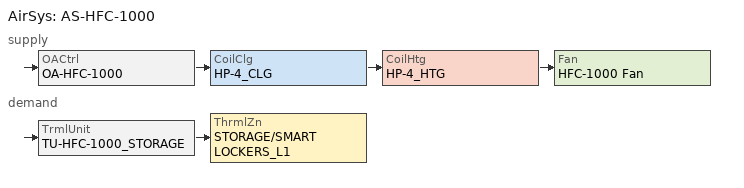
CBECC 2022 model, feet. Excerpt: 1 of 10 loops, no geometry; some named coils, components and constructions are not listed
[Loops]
AirSys 'AS-HFC-1000'
 supply: OACtrl 'OA-HFC-1000' > CoilClg 'HP-4_CLG' > CoilHtg 'HP-4_HTG' > Fan 'HFC-1000 Fan'
 demand: TrmlUnit 'TU-HFC-1000_STORAGE' > ThrmlZn 'STORAGE/SMART LOCKERS_L1'
[ResExtWall] Construction=Ext Wall Cons
Name | Orientation | Area
ExtWall (Back 23) : A1 1_L4; ExtWall (Back 24) : A1 1_L4; ExtWall (Back 3) : A1 1_L5; ExtWall (Back 4) : A1 1_L5 | Back | 123.148
ExtWall (Back 25) : A1 1_L4; ExtWall (Back 20) : B1 1_L4; ExtWall (Back 21) : B1 1_L4; ExtWall (Back 2) : A1 1_L5 | Back | 48.3041
ExtWall (Back 26) : A1 1_L4; ExtWall (Back 1) : A1 1_L5 | Back | 349.99
ExtWall (Right 1) : A1 1_L4; ExtWall (Right 3) : A1 1_L4; ExtWall (Right 1) : B1 1_L4; ExtWall (Right 2) : B1 1_L4; ExtWall (Right 3) : B1 1_L4; ExtWall (Right 1) : B1.2_L4; ExtWall (Right 23) : A1 1_L5; ExtWall (Right 24) : A1 1_L5 | Right | 49.5719
ExtWall (Right 2) : A1 1_L4; ExtWall (Right 22) : A1 1_L5 | Right | 109.68
ExtWall (Right 4) : A1 1_L4; ExtWall (Right 5) : A1 1_L4; ExtWall (Right 6) : A1 1_L4; ExtWall (Right 4) : B1 1_L4; ExtWall (Right 19) : A1 1_L5; ExtWall (Right 20) : A1 1_L5; ExtWall (Right 21) : A1 1_L5 | Right | 40.1626
ExtWall (Right 7) : A1 1_L4; ExtWall (Right 18) : A1 1_L5 | Right | 40.2736
ExtWall (Right 8) : A1 1_L4; ExtWall (Right 9) : A1 1_L4; ExtWall (Right 16) : A1 1_L5; ExtWall (Right 17) : A1 1_L5 | Right | 46.2831
ExtWall (Right 10) : A1 1_L4; ExtWall (Right 11) : A1 1_L4; ExtWall (Right 14) : A1 1_L5; ExtWall (Right 15) : A1 1_L5 | Right | 54.7507
ExtWall (Right 12) : A1 1_L4; ExtWall (Right 12) : A1 1_L5 | Right | 125.28
ExtWall (Right 13) : A1 1_L4; ExtWall (Right 13) : A1 1_L5 | Right | 126.097
ExtWall (Right 14) : A1 1_L4; ExtWall (Right 11) : A1 1_L5 | Right | 198.859
ExtWall (Right 15) : A1 1_L4; ExtWall (Right 10) : A1 1_L5 | Right | 350.202
ExtWall (Right 16) : A1 1_L4; ExtWall (Right 9) : A1 1_L5 | Right | 61.3386
ExtWall (Right 17) : A1 1_L4; ExtWall (Right 18) : A1 1_L4; ExtWall (Right 7) : A1 1_L5; ExtWall (Right 8) : A1 1_L5 | Right | 122.926
ExtWall (Right 19) : A1 1_L4; ExtWall (Right 5) : A1 1_L5 | Right | 128.115
ExtWall (Right 20) : A1 1_L4; ExtWall (Right 6) : A1 1_L5 | Right | 128.112
ExtWall (Right 21) : A1 1_L4; ExtWall (Right 22) : A1 1_L4; ExtWall (Right 23) : A1 1_L4; ExtWall (Right 24) : A1 1_L4; ExtWall (Right 1) : A1.1_L4; ExtWall (Right 1) : A1 1_L5; ExtWall (Right 2) : A1 1_L5; ExtWall (Right 3) : A1 1_L5; ExtWall (Right 4) : A1 1_L5 | Right | 60.1549
ExtWall (Front 1) : A1.1_L4 | Front | 119.052
ExtWall (Front 2) : A1.1_L4 | Front | 129.09
ExtWall (Front 1) : A1.3_L4 | Front | 241.928
ExtWall (Front 1) : A1.4_L4; ExtWall (Front 12) : B1 1_L4; ExtWall (Front 1) : S1 1_L4; ExtWall (Front 20) : A1 1_L5 | Front | 49.3365
ExtWall (Left 1) : A1.4_L4; ExtWall (Left 5) : A1 1_L5 | Left | 256.226
ExtWall (Back 1) : A1.4_L4 | Back | 340.002
ExtWall (Right 1) : A1.4_L4 | Right | 256.226
ExtWall (Front 1) : A2_L4 | Front | 176.87
ExtWall (Front 2) : A2_L4 | Front | 116.405
ExtWall (Left 1) : A2_L4; ExtWall (Left 1) : A5_L4; ExtWall (Left 1) : A1 1_L5; ExtWall (Left 2) : A1 1_L5; ExtWall (Left 4) : A1 1_L5 | Left | 60.1549
ExtWall (Right 1) : A2_L4; ExtWall (Right 9) : B1 1_L4 | Right | 161.438
ExtWall (Left 1) : A3_L4; ExtWall (Left 15) : A1 1_L5 | Left | 54.7507
ExtWall (Back 1) : A3_L4 | Back | 244.366
ExtWall (Back 1) : A4 1_L4 | Back | 131.283
ExtWall (Right 1) : A4 1_L4 | Right | 50.5968
ExtWall (Right 2) : A4 1_L4 | Right | 130.153
ExtWall (Right 3) : A4 1_L4 | Right | 50.514
ExtWall (Front 1) : A5_L4 | Front | 117.377
ExtWall (Front 2) : A5_L4 | Front | 163.96
ExtWall (Right 1) : A5_L4 | Right | 190.974
ExtWall (Front 1) : A6_L4 | Front | 340.412
ExtWall (Front 1) : B1 1_L4 | Front | 114.643
ExtWall (Front 2) : B1 1_L4 | Front | 132.355
ExtWall (Front 3) : B1 1_L4 | Front | 111.916
ExtWall (Front 4) : B1 1_L4 | Front | 138.035
ExtWall (Front 5) : B1 1_L4 | Front | 115.592
ExtWall (Front 6) : B1 1_L4 | Front | 113.11
ExtWall (Front 7) : B1 1_L4 | Front | 93.0674
ExtWall (Front 8) : B1 1_L4 | Front | 223.365
ExtWall (Front 9) : B1 1_L4 | Front | 357.321
ExtWall (Front 10) : B1 1_L4 | Front | 361.608
ExtWall (Front 11) : B1 1_L4 | Front | 356.581
ExtWall (Front 13) : B1 1_L4 | Front | 340.002
ExtWall (Front 14) : B1 1_L4 | Front | 39.0731
ExtWall (Front 15) : B1 1_L4; ExtWall (Front 17) : B1 1_L4 | Front | 35.4446
ExtWall (Front 16) : B1 1_L4 | Front | 69.4599
ExtWall (Front 18) : B1 1_L4; ExtWall (Front 19) : B1 1_L4; ExtWall (Front 20) : B1 1_L4 | Front | 51.1525
ExtWall (Front 21) : B1 1_L4; ExtWall (Front 13) : A1 1_L5; ExtWall (Front 14) : A1 1_L5 | Front | 48.3041
ExtWall (Left 1) : B1 1_L4; ExtWall (Left 3) : B1 1_L4; ExtWall (Left 17) : A1 1_L5; ExtWall (Left 24) : A1 1_L5; ExtWall (Left 25) : A1 1_L5 | Left | 49.5719
ExtWall (Left 2) : B1 1_L4; ExtWall (Left 16) : A1 1_L5 | Left | 46.2831
ExtWall (Left 4) : B1 1_L4; ExtWall (Left 7) : B1 1_L4; ExtWall (Left 8) : B1 1_L4; ExtWall (Left 10) : B1 1_L4 | Left | 57.7739
ExtWall (Left 5) : B1 1_L4; ExtWall (Left 6) : B1 1_L4; ExtWall (Left 9) : B1 1_L4; ExtWall (Left 1) : B2_L4 | Left | 40.1626
ExtWall (Left 11) : B1 1_L4; ExtWall (Left 1) : B3_L4 | Left | 40.2736
ExtWall (Left 12) : B1 1_L4 | Left | 134.437
ExtWall (Left 13) : B1 1_L4 | Left | 112.952
ExtWall (Left 14) : B1 1_L4 | Left | 113.708
ExtWall (Left 15) : B1 1_L4; ExtWall (Left 1) : RESTROOM 2_L4 | Left | 134.229
ExtWall (Left 16) : B1 1_L4 | Left | 116.637
ExtWall (Left 17) : B1 1_L4 | Left | 115.992
ExtWall (Left 18) : B1 1_L4 | Left | 126.894
ExtWall (Left 19) : B1 1_L4 | Left | 117.522
ExtWall (Left 20) : B1 1_L4 | Left | 121.271
ExtWall (Left 21) : B1 1_L4 | Left | 140.615
ExtWall (Left 22) : B1 1_L4 | Left | 105.177
ExtWall (Left 23) : B1 1_L4 | Left | 117.515
ExtWall (Back 1) : B1 1_L4 | Back | 110.685
ExtWall (Back 2) : B1 1_L4 | Back | 111.734
ExtWall (Back 3) : B1 1_L4 | Back | 138.516
ExtWall (Back 4) : B1 1_L4 | Back | 132.275
ExtWall (Back 5) : B1 1_L4 | Back | 112.235
ExtWall (Back 6) : B1 1_L4 | Back | 112.811
ExtWall (Back 7) : B1 1_L4 | Back | 131.982
ExtWall (Back 8) : B1 1_L4 | Back | 115.01
ExtWall (Back 9) : B1 1_L4 | Back | 114.616
ExtWall (Back 10) : B1 1_L4 | Back | 128.65
ExtWall (Back 11) : B1 1_L4 | Back | 116.311
ExtWall (Back 12) : B1 1_L4 | Back | 111.62
ExtWall (Back 13) : B1 1_L4; ExtWall (Back 1) : S1 1_L4; ExtWall (Back 17) : A1 1_L5; ExtWall (Back 18) : A1 1_L5 | Back | 49.3365
ExtWall (Back 14) : B1 1_L4 | Back | 77.5879
ExtWall (Back 15) : B1 1_L4 | Back | 39.0731
ExtWall (Back 16) : B1 1_L4; ExtWall (Back 17) : B1 1_L4 | Back | 35.4446
ExtWall (Back 18) : B1 1_L4; ExtWall (Back 19) : B1 1_L4; ExtWall (Back 7) : A1 1_L5; ExtWall (Back 9) : A1 1_L5 | Back | 51.1525
ExtWall (Right 5) : B1 1_L4; ExtWall (Right 6) : B1 1_L4; ExtWall (Right 7) : B1 1_L4; ExtWall (Right 8) : B1 1_L4 | Right | 57.7739
ExtWall (Right 10) : B1 1_L4 | Right | 120.841
ExtWall (Right 11) : B1 1_L4 | Right | 113.483
ExtWall (Right 12) : B1 1_L4 | Right | 130.503
ExtWall (Right 13) : B1 1_L4 | Right | 131.525
ExtWall (Right 14) : B1 1_L4 | Right | 113.964
ExtWall (Right 15) : B1 1_L4 | Right | 112.508
ExtWall (Right 16) : B1 1_L4 | Right | 112.952
ExtWall (Right 17) : B1 1_L4 | Right | 113.708
ExtWall (Right 18) : B1 1_L4 | Right | 134.437
ExtWall (Front 1) : B1.2_L4 | Front | 380.094
ExtWall (Front 1) : B2_L4 | Front | 261.173
ExtWall (Back 1) : B2_L4 | Back | 371.24
ExtWall (Right 1) : B2_L4 | Right | 344.098
ExtWall (Front 1) : B3.2_L4 | Front | 408.231
ExtWall (Left 1) : B3.2_L4 | Left | 342.201
ExtWall (Front 1) : B3_L4 | Front | 38.0104
ExtWall (Left 2) : B3_L4 | Left | 303.616
ExtWall (Back 1) : B3_L4 | Back | 255.113
ExtWall (Back 2) : B3_L4 | Back | 96.6352
ExtWall (Left 1) : CLUB ROOM/LOUNGE_L4 | Left | 55.198
ExtWall (Right 1) : CLUB ROOM/LOUNGE_L4 | Right | 1219.39
ExtWall (Front 1) : CORRIDOR 1_L4 | Front | 68.2291
ExtWall (Front 2) : CORRIDOR 1_L4 | Front | 71.5516
ExtWall (Front 3) : CORRIDOR 1_L4 | Front | 51.4551
ExtWall (Left 1) : CORRIDOR 1_L4 | Left | 49.0103
ExtWall (Back 1) : CORRIDOR 1_L4 | Back | 68.2291
ExtWall (Back 2) : CORRIDOR 1_L4 | Back | 224.827
ExtWall (Back 3) : CORRIDOR 1_L4 | Back | 61.6581
ExtWall (Right 1) : CORRIDOR 1_L4 | Right | 67.57
ExtWall (Right 2) : CORRIDOR 1_L4 | Right | 109.501
ExtWall (Back 1) : ENT. KITCHEN_L4 | Back | 789.835
ExtWall (Right 1) : ENT. KITCHEN_L4 | Right | 462.844
ExtWall (Front 1) : FITNESS CTR_L4 | Front | 144.062
ExtWall (Left 1) : FITNESS CTR_L4 | Left | 1038.05
ExtWall (Back 1) : FITNESS CTR_L4 | Back | 719.484
ExtWall (Front 1) : GAME RM_L4 | Front | 679.823
ExtWall (Left 1) : GAME RM_L4 | Left | 162.984
ExtWall (Back 1) : GAME RM_L4 | Back | 679.823
ExtWall (Right 1) : GAME RM_L4 | Right | 688.109
ExtWall (Front 1) : IA1_L4 | Front | 125.895
ExtWall (Front 2) : IA1_L4 | Front | 132.867
ExtWall (Right 1) : IA1_L4 | Right | 57.1585
ExtWall (Right 2) : IA1_L4 | Right | 280.163
ExtWall (Left 1) : M-RESTROOM_L4 | Left | 140.49
ExtWall (Left 1) : OPENING_L4 | Left | 56.7449
ExtWall (Right 1) : OPENING_L4 | Right | 56.7449
ExtWall (Front 1) : RESTROOM 1_L4 | Front | 23.2239
ExtWall (Left 1) : RESTROOM 1_L4 | Left | 130.069
ExtWall (Back 1) : RESTROOM 1_L4 | Back | 121.934
ExtWall (Right 1) : RESTROOM 1_L4 | Right | 130.069
ExtWall (Front 1) : RESTROOM 2_L4 | Front | 121.934
ExtWall (Back 1) : RESTROOM 2_L4 | Back | 23.2239
ExtWall (Right 1) : RESTROOM 2_L4 | Right | 134.229
ExtWall (Left 1) : S1 1_L4 | Left | 161.727
ExtWall (Right 1) : S1 1_L4 | Right | 163.533
ExtWall (Back 1) : S1.1_L4 | Back | 30.1043
ExtWall (Right 1) : S1.1_L4 | Right | 82.2388
ExtWall (Back 1) : S2_L4 | Back | 169.915
ExtWall (Back 1) : STAIR 3_L4 | Back | 100.778
ExtWall (Right 1) : STAIR 3_L4 | Right | 186.652
ExtWall (Front 1) : STORAGE 1_L4 | Front | 87.4949
ExtWall (Left 1) : STORAGE 1_L4 | Left | 161.438
ExtWall (Left 1) : YOGA RM_L4 | Left | 126.403
ExtWall (Front 1) : A1 1_L5 | Front | 123.632
ExtWall (Front 2) : A1 1_L5 | Front | 122.919
ExtWall (Front 3) : A1 1_L5 | Front | 126.164
ExtWall (Front 4) : A1 1_L5 | Front | 120.999
ExtWall (Front 5) : A1 1_L5 | Front | 124.079
ExtWall (Front 6) : A1 1_L5 | Front | 117.128
ExtWall (Front 7) : A1 1_L5 | Front | 120.374
ExtWall (Front 8) : A1 1_L5 | Front | 124.685
ExtWall (Front 9) : A1 1_L5 | Front | 129.04
ExtWall (Front 10) : A1 1_L5 | Front | 121.739
ExtWall (Front 11) : A1 1_L5 | Front | 120.458
ExtWall (Front 12) : A1 1_L5 | Front | 124.342
ExtWall (Front 15) : A1 1_L5 | Front | 64.7317
ExtWall (Front 16) : A1 1_L5 | Front | 124.802
ExtWall (Front 17) : A1 1_L5 | Front | 124.799
ExtWall (Front 18) : A1 1_L5; ExtWall (Front 19) : A1 1_L5 | Front | 122.405
ExtWall (Front 21) : A1 1_L5 | Front | 96.9378
ExtWall (Front 22) : A1 1_L5 | Front | 249.299
ExtWall (Front 23) : A1 1_L5 | Front | 246.444
ExtWall (Front 24) : A1 1_L5 | Front | 248.875
ExtWall (Front 25) : A1 1_L5 | Front | 122.879
ExtWall (Front 26) : A1 1_L5 | Front | 125.014
ExtWall (Front 27) : A1 1_L5 | Front | 120.686
ExtWall (Front 28) : A1 1_L5 | Front | 126.171
ExtWall (Front 29) : A1 1_L5 | Front | 130.062
ExtWall (Front 30) : A1 1_L5 | Front | 117.747
ExtWall (Front 31) : A1 1_L5 | Front | 127.785
ExtWall (Front 32) : A1 1_L5 | Front | 120.807
ExtWall (Left 3) : A1 1_L5 | Left | 190.974
ExtWall (Left 6) : A1 1_L5 | Left | 61.3386
ExtWall (Left 7) : A1 1_L5 | Left | 110.423
ExtWall (Left 8) : A1 1_L5 | Left | 128.115
ExtWall (Left 9) : A1 1_L5 | Left | 118.349
ExtWall (Left 10) : A1 1_L5 | Left | 129.336
ExtWall (Left 11) : A1 1_L5 | Left | 121.736
ExtWall (Left 12) : A1 1_L5 | Left | 122.193
ExtWall (Left 13) : A1 1_L5 | Left | 188.33
ExtWall (Left 14) : A1 1_L5 | Left | 79.3904
ExtWall (Left 18) : A1 1_L5; ExtWall (Left 19) : A1 1_L5 | Left | 122.926
ExtWall (Left 20) : A1 1_L5 | Left | 125.233
ExtWall (Left 21) : A1 1_L5 | Left | 125.23
ExtWall (Left 22) : A1 1_L5 | Left | 124.934
ExtWall (Left 23) : A1 1_L5 | Left | 123.172
ExtWall (Left 26) : A1 1_L5 | Left | 57.1585
ExtWall (Back 5) : A1 1_L5 | Back | 127.758
ExtWall (Back 6) : A1 1_L5 | Back | 115.659
ExtWall (Back 8) : A1 1_L5 | Back | 313.987
ExtWall (Back 10) : A1 1_L5 | Back | 64.7317
ExtWall (Back 11) : A1 1_L5 | Back | 300.687
ExtWall (Back 12) : A1 1_L5 | Back | 34.7316
ExtWall (Back 13) : A1 1_L5 | Back | 127.953
ExtWall (Back 14) : A1 1_L5 | Back | 121.258
ExtWall (Back 15) : A1 1_L5 | Back | 127.224
ExtWall (Back 16) : A1 1_L5 | Back | 119.772
ExtWall (Back 19) : A1 1_L5 | Back | 125.996
ExtWall (Back 20) : A1 1_L5 | Back | 126.857
ExtWall (Back 21) : A1 1_L5 | Back | 123.958
ExtWall (Back 22) : A1 1_L5 | Back | 125.341
ExtWall (Back 23) : A1 1_L5 | Back | 126.75
ExtWall (Back 24) : A1 1_L5 | Back | 119.694
ExtWall (Back 25) : A1 1_L5 | Back | 124.133
ExtWall (Back 26) : A1 1_L5 | Back | 124.742
[ResWin] SpecMethod=Overall Window Area
Name | WinType
Window (Back 15) : A1 1_L4; Window (Right 6) : A1 1_L4; Window (Right 7) : A1 1_L4; Window (Right 9) : A1 1_L4; Window (Front 2) : A1.1_L4; Window (Front 1) : A2_L4; Window (Front 1) : A5_L4; Window (Front 1) : A6_L4; Window (Left 7) : B1 1_L4; Window (Left 9) : B1 1_L4; Window (Left 10) : B1 1_L4; Window (Left 12) : B1 1_L4; Window (Right 1) : B1 1_L4; Window (Right 3) : B1 1_L4; Window (Right 4) : B1 1_L4; Window (Right 6) : B1 1_L4; Window (Right 7) : B1 1_L4; Window (Right 9) : B1 1_L4; Window (Right 1) : S1.1_L4 | ResidentialWindowType 20
Window (Back 16) : A1 1_L4; Window (Right 5) : A1 1_L4; Window (Right 8) : A1 1_L4; Window (Right 10) : A1 1_L4; Window (Back 1) : A4 1_L4; Window (Right 2) : A4 1_L4; Window (Front 3) : B1 1_L4; Window (Front 6) : B1 1_L4; Window (Left 3) : B1 1_L4; Window (Left 6) : B1 1_L4; Window (Left 8) : B1 1_L4; Window (Left 11) : B1 1_L4; Window (Back 2) : B1 1_L4; Window (Back 6) : B1 1_L4; Window (Back 9) : B1 1_L4; Window (Back 12) : B1 1_L4; Window (Right 2) : B1 1_L4; Window (Right 5) : B1 1_L4; Window (Right 8) : B1 1_L4; Window (Front 2) : B1.2_L4; Window (Back 2) : B2_L4; Window (Front 1) : B3.2_L4; Window (Left 2) : B3.2_L4; Window (Left 2) : B3_L4; Window (Back 2) : B3_L4; Window (Front 1) : IA1_L4; Window (Front 14) : A1 1_L5; Window (Front 18) : A1 1_L5; Window (Front 20) : A1 1_L5; Window (Left 2) : A1 1_L5; Window (Left 3) : A1 1_L5; Window (Left 5) : A1 1_L5; Window (Left 10) : A1 1_L5; Window (Left 12) : A1 1_L5; Window (Back 2) : A1 1_L5; Window (Back 3) : A1 1_L5; Window (Back 6) : A1 1_L5; Window (Back 8) : A1 1_L5; Window (Right 2) : A1 1_L5; Window (Right 4) : A1 1_L5; Window (Right 5) : A1 1_L5 | ResidentialWindowType 2
Window (Right 1) : A1 1_L4; Window (Right 2) : A1 1_L4; Window (Right 3) : A1 1_L4; Window (Right 4) : A1 1_L4; Window (Right 1) : CORRIDOR 1_L4; Window (Right 2) : CORRIDOR 1_L4; Window (Back 9) : A1 1_L5; Window (Back 11) : A1 1_L5; Window (Back 14) : A1 1_L5; Window (Back 15) : A1 1_L5; Window (Right 7) : A1 1_L5; Window (Right 8) : A1 1_L5; Window (Right 9) : A1 1_L5; Window (Right 10) : A1 1_L5 | ResidentialWindowType 1
Window (Front 1) : A1.1_L4; Window (Front 2) : A2_L4; Window (Front 2) : A5_L4; Window (Back 1) : S2_L4; Window (Front 2) : A1 1_L5; Window (Front 4) : A1 1_L5; Window (Front 5) : A1 1_L5; Window (Front 7) : A1 1_L5; Window (Front 10) : A1 1_L5; Window (Front 11) : A1 1_L5; Window (Left 8) : A1 1_L5; Window (Back 10) : A1 1_L5; Window (Back 12) : A1 1_L5; Window (Back 13) : A1 1_L5; Window (Back 16) : A1 1_L5 | ResidentialWindowType 18
Window (Front 1) : A1.3_L4 | ResidentialWindowType 16
Window (Left 1) : A1.4_L4 | ResidentialWindowType 21
Window (Left 2) : A1.4_L4; Window (Left 1) : B1 1_L4; Window (Left 2) : B1 1_L4; Window (Front 3) : B1.2_L4; Window (Front 4) : B1.2_L4; Window (Back 1) : B2_L4; Window (Right 2) : B2_L4; Window (Front 4) : B3.2_L4; Window (Left 1) : B3.2_L4; Window (Back 1) : B3_L4; Window (Front 1) : A1 1_L5; Window (Front 3) : A1 1_L5; Window (Front 6) : A1 1_L5; Window (Front 8) : A1 1_L5; Window (Front 9) : A1 1_L5; Window (Front 12) : A1 1_L5; Window (Left 1) : A1 1_L5; Window (Left 4) : A1 1_L5; Window (Left 6) : A1 1_L5; Window (Left 7) : A1 1_L5; Window (Left 9) : A1 1_L5; Window (Left 11) : A1 1_L5; Window (Back 1) : A1 1_L5; Window (Back 4) : A1 1_L5; Window (Back 5) : A1 1_L5; Window (Back 7) : A1 1_L5; Window (Right 1) : A1 1_L5; Window (Right 3) : A1 1_L5; Window (Right 6) : A1 1_L5 | ResidentialWindowType 7
Window (Back 1) : A3_L4 | ResidentialWindowType 4
Window (Back 2) : A3_L4; Window (Front 2) : A6_L4; Window (Right 1) : S1 1_L4 | ResidentialWindowType 22
Window (Right 1) : A4 1_L4; Window (Right 3) : A4 1_L4 | ResidentialWindowType 23
Window (Front 1) : B1 1_L4; Window (Front 2) : B1 1_L4; Window (Front 4) : B1 1_L4; Window (Front 5) : B1 1_L4; Window (Left 4) : B1 1_L4; Window (Left 5) : B1 1_L4; Window (Back 1) : B1 1_L4; Window (Back 3) : B1 1_L4; Window (Back 4) : B1 1_L4; Window (Back 5) : B1 1_L4; Window (Back 7) : B1 1_L4; Window (Back 8) : B1 1_L4; Window (Back 10) : B1 1_L4; Window (Back 11) : B1 1_L4; Window (Left 1) : B3_L4; Window (Left 1) : S1 1_L4 | ResidentialWindowType 11
Window (Front 1) : B1.2_L4 | ResidentialWindowType 24
Window (Right 1) : B2_L4; Window (Front 2) : B3.2_L4; Window (Front 1) : CORRIDOR 1_L4 | ResidentialWindowType 8
Window (Front 3) : B3.2_L4 | ResidentialWindowType 25
Window (Left 1) : CLUB ROOM/LOUNGE_L4 | ResidentialWindowType 26
Window (Right 1) : CLUB ROOM/LOUNGE_L4; Window (Right 2) : CLUB ROOM/LOUNGE_L4 | ResidentialWindowType 27
Window (Back 1) : CORRIDOR 1_L4 | ResidentialWindowType 28
Window (Back 1) : ENT. KITCHEN_L4; Window (Back 2) : ENT. KITCHEN_L4; Window (Back 1) : FITNESS CTR_L4; Window (Back 2) : FITNESS CTR_L4 | ResidentialWindowType 29
Window (Right 1) : ENT. KITCHEN_L4; Window (Right 2) : ENT. KITCHEN_L4 | ResidentialWindowType 30
Window (Left 1) : FITNESS CTR_L4; Window (Left 2) : FITNESS CTR_L4 | ResidentialWindowType 31
Window (Front 1) : GAME RM_L4; Window (Front 2) : GAME RM_L4 | ResidentialWindowType 32
Window (Right 1) : GAME RM_L4; Window (Right 2) : GAME RM_L4 | ResidentialWindowType 33
Window (Front 2) : IA1_L4; Window (Front 13) : A1 1_L5; Window (Front 15) : A1 1_L5; Window (Front 17) : A1 1_L5; Window (Front 19) : A1 1_L5; Window (Front 21) : A1 1_L5; Window (Front 24) : A1 1_L5 | ResidentialWindowType 3
Window (Left 1) : YOGA RM_L4 | ResidentialWindowType 34
Window (Front 16) : A1 1_L5 | ResidentialWindowType 19
Window (Front 22) : A1 1_L5 | ResidentialWindowType 17
Window (Front 23) : A1 1_L5 | ResidentialWindowType 14
[ResIntFlr] FloorZ=43.6667; Construction=Interior Floor Cons; IsPartySurface=1
Name | Area | Outside
IntFloor : A1 1_L4 | 751.588 | IA1 1_L3
IntFloor : A1 1_L4 2 | 744.513 | IA1 1_L3
IntFloor : A1 1_L4 3 | 748.433 | IA1 1_L3
IntFloor : A1 1_L4 4 | 351.191 | IA1 1_L3
IntFloor : A1 1_L4 5 | 331.43 | IA1 1_L3
IntFloor : A1 1_L4 6 | 737.503 | IA1 1_L3
IntFloor : A1 1_L4 7 | 423.483 | IA1 1_L3
IntFloor : A1 1_L4 8 | 342.128 | IA1 1_L3
IntFloor : A1 1_L4 9 | 94.6552 | IA1 1_L3
IntFloor : A1 1_L4 10 | 684.354 | IA1.3 1_L3
IntFloor : A1 1_L4 11 | 95.8558 | IA5 1_L3
IntFloor : A1 1_L4 12 | 649.219 | IA5.1 1_L3
IntFloor : A1 1_L4 13 | 140.606 | IA5 1_L3
IntFloor : A1 1_L4 14 | 611.131 | IB1 1_L3
IntFloor : A1 1_L4 15 | 604.779 | IA5 1_L3
IntFloor : A1 1_L4 16 | 133.119 | IA5 1_L3
IntFloor : A1 1_L4 17 | 739.62 | PARKING_L3
IntFloor : A1 1_L4 18 | 758.005 | PARKING_L3
IntFloor : A1 1_L4 19 | 760.886 | PARKING_L3
IntFloor : A1 1_L4 20 | 767.499 | PARKING_L3
IntFloor : A1 1_L4 21 | 761.122 | PARKING_L3
IntFloor : A1 1_L4 22 | 772.757 | PARKING_L3
IntFloor : A1 1_L4 23 | 803.195 | PARKING_L3
IntFloor : A1 1_L4 24 | 766.65 | PARKING_L3
IntFloor : A1 1_L4 25 | 736.786 | PARKING_L3
IntFloor : A1 1_L4 26 | 749.073 | PARKING_L3
IntFloor : A1 1_L4 27 | 50.5286 | CORRIDOR 1_L3
IntFloor : A1 1_L4 28 | 711.949 | PARKING_L3
IntFloor : A1 1_L4 29 | 52.6608 | CORRIDOR 1_L3
IntFloor : A1 1_L4 30 | 741.993 | PARKING_L3
IntFloor : A1 1_L4 31 | 742.092 | PARKING_L3
IntFloor : A1 1_L4 32 | 761.169 | PARKING_L3
IntFloor : A1 1_L4 33 | 746.488 | PARKING_L3
IntFloor : A1 1_L4 34 | 742.998 | PARKING_L3
IntFloor : A1 1_L4 35 | 749.615 | PARKING_L3
IntFloor : A1 1_L4 36 | 728.119 | PARKING_L3
IntFloor : A1 1_L4 37 | 744.266 | IA1 1_L3
IntFloor : A1.1_L4 | 753.972 | PARKING_L3
IntFloor : A1.3_L4 | 681.412 | PARKING_L3
IntFloor : A1.4_L4 | 123.771 | IA5 1_L3
IntFloor : A1.4_L4 2 | 160.043 | IA5 1_L3
IntFloor : A1.4_L4 3 | 545.383 | IS1 1_L3
IntFloor : A2_L4 | 725.979 | PARKING_L3
IntFloor : A3_L4 | 327.139 | MECH._L3
IntFloor : A3_L4 2 | 283.445 | PARKING_L3
IntFloor : A4 1_L4 | 574.09 | PARKING_L3
IntFloor : A4 1_L4 2 | 180.594 | STAIR 4_L3
IntFloor : A4 1_L4 3 | 737.536 | PARKING_L3
IntFloor : A5_L4 | 633.837 | PARKING_L3
IntFloor : A5_L4 2 | 28.8704 | STORAGE 4_L3
IntFloor : A6_L4 | 100.394 | IDF 3_L3
IntFloor : A6_L4 2 | 714.558 | PARKING_L3
IntFloor : B1 1_L4 | 1116.22 | IB1 1_L3
IntFloor : B1 1_L4 2 | 1141.14 | IB1 1_L3
IntFloor : B1 1_L4 3 | 650.023 | IA1 1_L3
IntFloor : B1 1_L4 4 | 408.295 | IA1 1_L3
IntFloor : B1 1_L4 5 | 2.42688 | IA1 1_L3
IntFloor : B1 1_L4 6 | 672.366 | IA1 1_L3
IntFloor : B1 1_L4 7 | 364.913 | IA1 1_L3
IntFloor : B1 1_L4 8 | 298.506 | IA1 1_L3
IntFloor : B1 1_L4 9 | 726.42 | IA1 1_L3
IntFloor : B1 1_L4 10 | 23.0823 | IA1 1_L3
IntFloor : B1 1_L4 11 | 664.331 | IA1 1_L3
IntFloor : B1 1_L4 12 | 361.283 | IA1 1_L3
IntFloor : B1 1_L4 13 | 616.863 | IA5 1_L3
IntFloor : B1 1_L4 14 | 498.319 | IB1 1_L3
IntFloor : B1 1_L4 15 | 658.453 | IA5 1_L3
IntFloor : B1 1_L4 16 | 485.63 | IS1 1_L3
IntFloor : B1 1_L4 17 | 1126.45 | PARKING_L3
IntFloor : B1 1_L4 18 | 1104.48 | PARKING_L3
IntFloor : B1 1_L4 19 | 1213.71 | PARKING_L3
IntFloor : B1 1_L4 20 | 1211.45 | PARKING_L3
IntFloor : B1 1_L4 21 | 74.2144 | CORRIDOR 1_L3
IntFloor : B1 1_L4 22 | 1076.41 | PARKING_L3
IntFloor : B1.2_L4 | 141.118 | CORRIDOR 1_L3
IntFloor : B1.2_L4 2 | 1063.1 | PARKING_L3
IntFloor : B1.2_L4 3 | 4.31477 | TRASH 1_L3
IntFloor : B1.2_L4 4 | 6.29723 | TRASH 1_L3
IntFloor : B2_L4 | 24.4986 | IA1.2_L3
IntFloor : B2_L4 2 | 1133.4 | IB1.1_L3
IntFloor : B3.2_L4 | 10.4108 | CORRIDOR 1_L3
IntFloor : B3.2_L4 2 | 27.7186 | IA5.1 1_L3
IntFloor : B3.2_L4 3 | 977.004 | IB3_L3
IntFloor : B3.2_L4 4 | 118.148 | STAIR 5_L3
IntFloor : B3.2_L4 5 | 3.7401 | TRASH 1_L3
IntFloor : B3_L4 | 1114.3 | IB2_L3
IntFloor : CLUB ROOM/LOUNGE_L4 | 486.68 | CORRIDOR 1_L3
IntFloor : CLUB ROOM/LOUNGE_L4 2 | 171.873 | IA1.3 1_L3
IntFloor : CLUB ROOM/LOUNGE_L4 3 | 56.0131 | IA5.1 1_L3
IntFloor : CLUB ROOM/LOUNGE_L4 4 | 124.7 | IS1 1_L3
IntFloor : CLUB ROOM/LOUNGE_L4 5 | 104.677 | IS1 1_L3
IntFloor : CLUB ROOM/LOUNGE_L4 6 | 414.391 | PARKING_L3
IntFloor : CLUB ROOM/LOUNGE_L4 7 | 1139.44 | STORAGE 1_L3
IntFloor : CORRIDOR 1_L4 | 2163.79 | CORRIDOR 1_L3
IntFloor : CORRIDOR 1_L4 2 | 107.002 | PARKING_L3
IntFloor : CORRIDOR 1_L4 3 | 922.165 | CORRIDOR 1_L3
IntFloor : CORRIDOR 1_L4 4 | 10.1638 | IB3_L3
IntFloor : CORRIDOR 1_L4 5 | 10.5035 | STAIR 5_L3
IntFloor : CORRIDOR 1_L4 6 | 2.56266 | TRASH 1_L3
IntFloor : CORRIDOR 1_L4 7 | 238.697 | CORRIDOR 1_L3
IntFloor : CORRIDOR 1_L4 8 | 1185.06 | CORRIDOR 1_L3
IntFloor : CORRIDOR 1_L4 9 | 81.0774 | IB1 1_L3
IntFloor : CORRIDOR 1_L4 10; IntFloor : JAN CL_L4 | 52.7593 | IDF 1_L3
IntFloor : CORRIDOR 1_L4 11 | 22.2675 | IS1 1_L3
IntFloor : CORRIDOR 1_L4 12 | 298.59 | LOOBY_L3
IntFloor : CORRIDOR 1_L4 13 | 642.245 | PARKING_L3
IntFloor : CORRIDOR 1_L4 14 | 802.676 | PARKING_L3
IntFloor : CORRIDOR 1_L4 15 | 30.9754 | STORAGE 6_L3
IntFloor : ELEC_L4 | 32.7782 | MECH._L3
IntFloor : ELEC_L4 2 | 88.6707 | STORAGE 6_L3
IntFloor : ELEVATOR 1_L4 | 149.826 | ELEVATOR 2_L3
IntFloor : ELEVATOR 2_L4 | 168.953 | ELEVATOR 1_L3
IntFloor : ELEVATOR 5_L4 | 82.6854 | ELEVATOR 5_L3
IntFloor : ENT. KITCHEN_L4 | 151.37 | CORRIDOR 1_L3
IntFloor : ENT. KITCHEN_L4 2 | 106.79 | IA5.1 1_L3
IntFloor : ENT. KITCHEN_L4 3 | 66.7724 | IS1.1_L3
IntFloor : ENT. KITCHEN_L4 4 | 544.955 | STORAGE 1_L3
IntFloor : FITNESS CTR_L4 | 1880.69 | PARKING_L3
IntFloor : GAME RM_L4 | 1055.5 | IB1 1_L3
IntFloor : IA1_L4 | 778.584 | IA1 1_L3
IntFloor : IDF 1_L4 | 9.74898 | PARKING_L3
IntFloor : IDF 1_L4 2 | 62.867 | STORAGE 4_L3
IntFloor : IDF 2_L4 | 46.6004 | PARKING_L3
IntFloor : IDF 2_L4 2 | 25.8361 | STAIR 6_L3
IntFloor : IDF 3_L4 | 30.6689 | PARKING_L3
IntFloor : M-RESTROOM_L4 | 33.1876 | MECH._L3
IntFloor : M-RESTROOM_L4 2 | 207.789 | PARKING_L3
IntFloor : OPENING_L4 | 53.3139 | OPENING_L3
IntFloor : RESTROOM 1_L4 | 69.0891 | CORRIDOR 1_L3
IntFloor : RESTROOM 1_L4 2 | 5.7832 | IA1.2_L3
IntFloor : RESTROOM 1_L4 3 | 19.8535 | IDF 2_L3
IntFloor : RESTROOM 1_L4 4 | 56.2302 | OPENING_L3
IntFloor : RESTROOM 2_L4 | 155.784 | PARKING_L3
IntFloor : S1 1_L4 | 523.378 | IA5 1_L3
IntFloor : S1 1_L4 2 | 33.61 | CORRIDOR 1_L3
IntFloor : S1 1_L4 3 | 511.158 | PARKING_L3
IntFloor : S1.1_L4 | 36.3732 | CORRIDOR 1_L3
IntFloor : S1.1_L4 2 | 580.336 | PARKING_L3
IntFloor : S2_L4 | 28.6207 | IA1 1_L3
IntFloor : S2_L4 2 | 461.166 | IS1 1_L3
IntFloor : STAIR 1_L4 | 179.107 | STAIR 1_L3
IntFloor : STAIR 2_L4 | 199.944 | STAIR 2_L3
IntFloor : STAIR 3_L4 | 179.041 | STAIR 3_L3
IntFloor : STAIR 6_L4 | 170.946 | STAIR 6_L3
IntFloor : STORAGE 1_L4 | 69.9003 | CORRIDOR 1_L3
IntFloor : STORAGE 1_L4 2 | 64.5431 | PARKING_L3
IntFloor : STORAGE 2_L4 | 680.817 | PARKING_L3
IntFloor : TRASH VEST. 1_L4 | 56.4385 | STAIR 5_L3
IntFloor : TRASH VEST. 1_L4 2 | 36.9545 | TRASH 1_L3
IntFloor : TRASH VEST. 2_L4 | 13.8169 | PARKING_L3
IntFloor : TRASH VEST. 2_L4 2 | 89.0995 | TRASH VEST._L3
IntFloor : TRASH_L4 | 146.628 | TRASH 2_L3
IntFloor : W-RESTROOM_L4 | 215.992 | PARKING_L3
IntFloor : YOGA RM_L4 | 307.754 | PARKING_L3
[ResIntWall] Construction=Interior Wall Cons; IsPartySurface=1
Name | Area | Outside
IntWall : A1 1_L4 | 292.629 | B1 1_L4
IntWall : A1 1_L4 2 | 247.809 | CORRIDOR 1_L4
IntWall : A1 1_L4 3 | 246.858 | CORRIDOR 1_L4
IntWall : A1 1_L4 4 | 247.893 | CORRIDOR 1_L4
IntWall : A1 1_L4 5; IntWall : A1 1_L4 7; IntWall : A1 1_L4 9 | 303.727 | B1 1_L4
IntWall : A1 1_L4 6; IntWall : A1 1_L4 8; IntWall : A1 1_L4 10 | 343.89 | B1 1_L4
IntWall : A1 1_L4 11 | 303.616 | B1 1_L4
IntWall : A1 1_L4 12 | 343.89 | B3_L4
IntWall : A1 1_L4 13 | 95.3707 | CORRIDOR 1_L4
IntWall : A1 1_L4 14 | 60.5449 | CORRIDOR 1_L4
IntWall : A1 1_L4 15 | 340.002 | B3.2_L4
IntWall : A1 1_L4 16 | 248.105 | CORRIDOR 1_L4
IntWall : A1 1_L4 17; IntWall : A1 1_L4 20 | 290.666 | S1 1_L4
IntWall : A1 1_L4 18; IntWall : A1 1_L4 22 | 340.002 | B1 1_L4
IntWall : A1 1_L4 19 | 250.463 | CORRIDOR 1_L4
IntWall : A1 1_L4 21 | 290.666 | A1.4_L4
IntWall : A1 1_L4 23; IntWall : A1 1_L4 46 | 245.852 | CORRIDOR 1_L4
IntWall : A1 1_L4 24 | 292.629 | B1.2_L4
IntWall : A1 1_L4 25 | 244.81 | CORRIDOR 1_L4
IntWall : A1 1_L4 26 | 295.918 | A1.3_L4
IntWall : A1 1_L4 27 | 249.602 | CORRIDOR 1_L4
IntWall : A1 1_L4 28 | 196.946 | A3_L4
IntWall : A1 1_L4 29 | 246.995 | CORRIDOR 1_L4
IntWall : A1 1_L4 30; IntWall : CORRIDOR 1_L4 25 | 98.5049 | IDF 3_L4
IntWall : A1 1_L4 31 | 270.811 | A4 1_L4
IntWall : A1 1_L4 32 | 249.212 | CORRIDOR 1_L4
IntWall : A1 1_L4 33 | 335.418 | B1 1_L4
IntWall : A1 1_L4 34 | 63.0469 | CORRIDOR 1_L4
IntWall : A1 1_L4 35 | 365.139 | CORRIDOR 1_L4
IntWall : A1 1_L4 36 | 243.928 | CORRIDOR 1_L4
IntWall : A1 1_L4 37 | 313.987 | B1 1_L4
IntWall : A1 1_L4 38 | 247.685 | CORRIDOR 1_L4
IntWall : A1 1_L4 39 | 365.139 | B1 1_L4
IntWall : A1 1_L4 40 | 39.6784 | CORRIDOR 1_L4
IntWall : A1 1_L4 41 | 243.417 | CORRIDOR 1_L4
IntWall : A1 1_L4 42 | 246.296 | CORRIDOR 1_L4
IntWall : A1 1_L4 43 | 94.7419 | S1.1_L4
IntWall : A1 1_L4 44 | 255.46 | STORAGE 2_L4
IntWall : A1 1_L4 45 | 301.686 | B1 1_L4
IntWall : A1 1_L4 47 | 348.09 | A6_L4
IntWall : A1 1_L4 48 | 244.799 | CORRIDOR 1_L4
IntWall : A1 1_L4 49 | 250.779 | CORRIDOR 1_L4
IntWall : A1 1_L4 50 | 287.935 | A1.1_L4
IntWall : A1 1_L4 51 | 287.935 | A2_L4
IntWall : A1 1_L4 52 | 246.552 | CORRIDOR 1_L4
IntWall : A1 1_L4 53 | 287.935 | A5_L4
IntWall : A1 1_L4 54 | 245.058 | CORRIDOR 1_L4
IntWall : A1 1_L4 55 | 348.09 | A1.1_L4
IntWall : A1 1_L4 56 | 247.164 | CORRIDOR 1_L4
IntWall : A1 1_L4 57 | 241.208 | CORRIDOR 1_L4
IntWall : A1 1_L4 58 | 157.116 | CORRIDOR 1_L4
IntWall : A1 1_L4 59 | 103.822 | CORRIDOR 1_L4
IntWall : A1 1_L4 60 | 248.593 | CORRIDOR 1_L4
IntWall : A1 1_L4 61 | 343.93 | IA1_L4
IntWall : A1.1_L4 | 248.142 | CORRIDOR 1_L4
IntWall : A1.3_L4 | 295.918 | B1 1_L4
IntWall : A1.3_L4 2 | 241.928 | CORRIDOR 1_L4
IntWall : A2_L4 | 192.497 | CORRIDOR 1_L4
IntWall : A2_L4 2 | 100.778 | STAIR 3_L4
IntWall : A2_L4 3 | 186.652 | STAIR 3_L4
IntWall : A3_L4 | 188.707 | CORRIDOR 1_L4
IntWall : A3_L4 2 | 109.501 | ELEC_L4
IntWall : A3_L4 3; IntWall : CORRIDOR 1_L4 24 | 32.7105 | IDF 3_L4
IntWall : A3_L4 4 | 53.9403 | M-RESTROOM_L4
IntWall : A3_L4 5 | 142.195 | TRASH_L4
IntWall : A3_L4 6 | 76.8885 | TRASH_L4
IntWall : A4 1_L4 | 308.411 | CORRIDOR 1_L4
IntWall : A4 1_L4 2 | 76.0309 | CORRIDOR 1_L4
IntWall : A4 1_L4 3 | 89.8994 | ELEVATOR 5_L4
IntWall : A4 1_L4 4 | 265.959 | B1 1_L4
IntWall : A4 1_L4 5 | 308.485 | CORRIDOR 1_L4
IntWall : A4 1_L4 6; IntWall : CORRIDOR 1_L4 19 | 96.6318 | ELEVATOR 5_L4
IntWall : A4 1_L4 7; IntWall : CORRIDOR 1_L4 26 | 61.6581 | JAN CL_L4
IntWall : A5_L4 | 163.96 | CORRIDOR 1_L4
IntWall : A5_L4 2; IntWall : CORRIDOR 1_L4 3 | 64.9974 | IDF 1_L4
IntWall : A5_L4 3 | 117.377 | IDF 1_L4
IntWall : A5_L4 4; IntWall : CORRIDOR 1_L4 7 | 92.1188 | TRASH VEST. 2_L4
IntWall : A6_L4 | 164.293 | CORRIDOR 1_L4
IntWall : A6_L4 2 | 75.3045 | ELEVATOR 1_L4
IntWall : A6_L4 3; IntWall : CORRIDOR 1_L4 5 | 100.815 | STAIR 1_L4
IntWall : A6_L4 4; IntWall : ELEVATOR 1_L4 | 186.652 | STAIR 1_L4
IntWall : A6_L4 5 | 161.438 | STORAGE 1_L4
IntWall : B1 1_L4 | 358.915 | CORRIDOR 1_L4
IntWall : B1 1_L4 2 | 366.737 | CORRIDOR 1_L4
IntWall : B1 1_L4 3 | 44.5041 | CORRIDOR 1_L4
IntWall : B1 1_L4 4; IntWall : B2_L4 2 | 303.935 | S2_L4
IntWall : B1 1_L4 5; IntWall : B1 1_L4 12 | 361.097 | CORRIDOR 1_L4
IntWall : B1 1_L4 6 | 262.414 | CORRIDOR 1_L4
IntWall : B1 1_L4 7 | 205.42 | CORRIDOR 1_L4
IntWall : B1 1_L4 8 | 364.827 | CORRIDOR 1_L4
IntWall : B1 1_L4 9 | 357.997 | CORRIDOR 1_L4
IntWall : B1 1_L4 10 | 365.688 | CORRIDOR 1_L4
IntWall : B1 1_L4 11 | 363.307 | CORRIDOR 1_L4
IntWall : B1 1_L4 13 | 349.99 | S1 1_L4
IntWall : B1.2_L4 | 87.9455 | B3.2_L4
IntWall : B1.2_L4 2 | 168.678 | CORRIDOR 1_L4
IntWall : B1.2_L4 3 | 380.094 | CORRIDOR 1_L4
IntWall : B1.2_L4 4; IntWall : B3.2_L4 4 | 85.5781 | TRASH VEST. 1_L4
IntWall : B1.2_L4 5; IntWall : B1.2_L4 6 | 28.4633 | TRASH VEST. 1_L4
IntWall : B2_L4 | 110.066 | CORRIDOR 1_L4
IntWall : B3.2_L4 | 93.3093 | CORRIDOR 1_L4
IntWall : B3.2_L4 2 | 75.3684 | CORRIDOR 1_L4
IntWall : B3.2_L4 3 | 17.9644 | CORRIDOR 1_L4
IntWall : B3.2_L4 5; IntWall : CORRIDOR 1_L4 14 | 86.1935 | TRASH VEST. 1_L4
IntWall : B3_L4 | 313.738 | CORRIDOR 1_L4
IntWall : CLUB ROOM/LOUNGE_L4 | 41.2186 | CORRIDOR 1_L4
IntWall : CLUB ROOM/LOUNGE_L4 2 | 73.0144 | CORRIDOR 1_L4
IntWall : CLUB ROOM/LOUNGE_L4 3 | 679.823 | CORRIDOR 1_L4
IntWall : CLUB ROOM/LOUNGE_L4 4 | 789.835 | ENT. KITCHEN_L4
IntWall : CLUB ROOM/LOUNGE_L4 5 | 18.0081 | FITNESS CTR_L4
IntWall : CLUB ROOM/LOUNGE_L4 6 | 125.754 | FITNESS CTR_L4
IntWall : CLUB ROOM/LOUNGE_L4 7 | 85.9379 | FITNESS CTR_L4
IntWall : CLUB ROOM/LOUNGE_L4 8 | 575.86 | FITNESS CTR_L4
IntWall : CLUB ROOM/LOUNGE_L4 9 | 180.209 | M-RESTROOM_L4
IntWall : CLUB ROOM/LOUNGE_L4 10; IntWall : STAIR 2_L4 | 161.525 | W-RESTROOM_L4
IntWall : CLUB ROOM/LOUNGE_L4 11 | 99.2717 | W-RESTROOM_L4
IntWall : CLUB ROOM/LOUNGE_L4 12; IntWall : FITNESS CTR_L4 | 255.796 | YOGA RM_L4
IntWall : CLUB ROOM/LOUNGE_L4 13 | 55.0063 | CLUB ROOM/LOUNGE_L5
IntWall : CLUB ROOM/LOUNGE_L4 14 | 301.484 | CLUB ROOM/LOUNGE_L5
IntWall : CLUB ROOM/LOUNGE_L4 15 | 20.6076 | CORRIDOR 1_L5
IntWall : CORRIDOR 1_L4 | 84.3338 | ELEVATOR 1_L4
IntWall : CORRIDOR 1_L4 2 | 186.652 | ELEVATOR 1_L4
IntWall : CORRIDOR 1_L4 4 | 169.915 | S2_L4
IntWall : CORRIDOR 1_L4 6 | 78.4656 | STORAGE 1_L4
IntWall : CORRIDOR 1_L4 8; IntWall : IDF 1_L4 | 117.377 | TRASH VEST. 2_L4
IntWall : CORRIDOR 1_L4 9 | 76.0309 | IDF 2_L4
IntWall : CORRIDOR 1_L4 10 | 161.727 | S1 1_L4
IntWall : CORRIDOR 1_L4 11 | 163.533 | S1 1_L4
IntWall : CORRIDOR 1_L4 12 | 176.977 | S1.1_L4
IntWall : CORRIDOR 1_L4 13 | 179.429 | STAIR 6_L4
IntWall : CORRIDOR 1_L4 15 | 58.6718 | ELEC_L4
IntWall : CORRIDOR 1_L4 16 | 37.2874 | ELEVATOR 2_L4
IntWall : CORRIDOR 1_L4 17 | 197.672 | ELEVATOR 2_L4
IntWall : CORRIDOR 1_L4 18 | 89.7985 | ELEVATOR 2_L4
IntWall : CORRIDOR 1_L4 20 | 262.562 | GAME RM_L4
IntWall : CORRIDOR 1_L4 21 | 6.60802 | IA1_L4
IntWall : CORRIDOR 1_L4 22 | 258.762 | IA1_L4
IntWall : CORRIDOR 1_L4 23 | 100.096 | IDF 2_L4
IntWall : CORRIDOR 1_L4 27; IntWall : ELEVATOR 5_L4 | 89.8994 | JAN CL_L4
IntWall : CORRIDOR 1_L4 28; IntWall : ELEC_L4 3 | 106.27 | STAIR 2_L4
IntWall : CORRIDOR 1_L4 29; IntWall : S1.1_L4 2 | 279.999 | STORAGE 2_L4
IntWall : CORRIDOR 1_L4 30 | 108.338 | TRASH_L4
IntWall : CORRIDOR 1_L4 31 | 92.9158 | TRASH_L4
IntWall : CORRIDOR 1_L4 32 | 41.2186 | W-RESTROOM_L4
IntWall : CORRIDOR 1_L4 33 | 54.7507 | CORRIDOR 1_L5
IntWall : ELEC_L4 | 52.5111 | ELEVATOR 2_L4
IntWall : ELEC_L4 2 | 90.1213 | M-RESTROOM_L4
IntWall : ELEC_L4 4 | 31.4495 | TRASH_L4
IntWall : ELEC_L4 5 | 49.2794 | TRASH_L4
IntWall : ELEVATOR 1_L4 2 | 9.02928 | STORAGE 1_L4
IntWall : ELEVATOR 2_L4 | 197.672 | STAIR 2_L4
IntWall : ENT. KITCHEN_L4 | 462.844 | FITNESS CTR_L4
IntWall : FITNESS CTR_L4 2 | 126.403 | YOGA RM_L4
IntWall : FITNESS CTR_L4 3 | 215.68 | CLUB ROOM/LOUNGE_L5
IntWall : GAME RM_L4 | 262.562 | CORRIDOR 1_L5
IntWall : IDF 2_L4; IntWall : S1.1_L4 | 100.096 | STAIR 6_L4
IntWall : IDF 2_L4 2 | 76.0309 | STORAGE 2_L4
IntWall : M-RESTROOM_L4 | 36.1474 | STAIR 2_L4
IntWall : M-RESTROOM_L4 2 | 140.49 | W-RESTROOM_L4
IntWall : OPENING_L4 | 98.7101 | RESTROOM 1_L4
IntWall : OPENING_L4 2 | 98.7101 | RESTROOM 2_L4
IntWall : S1 1_L4 | 349.99 | S1.1_L4
IntWall : STAIR 6_L4 | 179.429 | STORAGE 2_L4
[DwellUnit]
Name | DwellUnitTypeRef | Count
DwellingUnit 33 | A1 | 29
DwellingUnit 34 | A1.1 | 1
DwellingUnit 35 | A1.3 | 1
DwellingUnit 36 | A1.4 | 1
DwellingUnit 37 | A2 | 1
DwellingUnit 38 | A3 | 1
DwellingUnit 39 | A4 | 2
DwellingUnit 40 | A5 | 1
DwellingUnit 41 | A6 | 1
DwellingUnit 42 | B1 | 13
DwellingUnit 43 | B1.2 | 1
DwellingUnit 44 | B2 | 1
DwellingUnit 45 | B3.2 | 1
DwellingUnit 46 | B3 | 1
DwellingUnit 47 | IA1 | 1
DwellingUnit 48 | S1 | 2
DwellingUnit 49 | S1.1 | 1
DwellingUnit 50 | S2 | 1
[ResZn] CeilingHeight=10.25; FloorHeight=10.25
Name | Bottom
A1.1_L4; A1.3_L4; A1.4_L4; A2_L4; A3_L4; A4 1_L4; A5_L4; A6_L4; B1 1_L4; B1.2_L4; B2_L4; B3.2_L4; B3_L4; IA1_L4; S1 1_L4; S1.1_L4; S2_L4 | 43.6667
A1 1_L5 | 53.9167
[ResOtherZn] ozDHWSys=ResidentialDHWSystem 1; Bottom=43.6667
Name | Type | SpcFunc | VentSpcFunc | ozHVACSystem | AirSysCnt | Area | CeilingHeight | FloorHeight | IAQOption | IAQFanRef[1] | IAQFanCnt[1] | CentralVentSysRef | MakeupExhSrc | AirSys_NameRoot | ExhNumFixtures
CLUB ROOM/LOUNGE_L4 | Conditioned | Lounge, Breakroom, or Waiting Area | General - Break rooms | CLUB ROOM/LOUNGE AirSys 10 | 2 | 2497.77 | 20.5 | 20.5
CORRIDOR 1_L4 | Unconditioned | Corridor Area | Residential - Common corridors |  |  | 6570.53 | 13.6667 | 13.6667 | Central Supply / Central Exhaust | FOF-2 | 5 | Corridor Ventilation
ELEC_L4 | Unconditioned | Electrical, Mechanical, Telephone Rooms | General - Unoccupied |  |  | 121.449 | 10.25 | 10.25 | Individual IAQ Fans
ELEVATOR 1_L4 | Unconditioned | Unoccupied-Include in Gross Floor Area | NA |  |  | 149.826 | 10.25 | 10.25 | Individual IAQ Fans
ELEVATOR 2_L4 | Unconditioned | Unoccupied-Include in Gross Floor Area | NA |  |  | 168.953 | 10.25 | 10.25 | Individual IAQ Fans
ELEVATOR 5_L4 | Unconditioned | Unoccupied-Include in Gross Floor Area | NA |  |  | 82.6854 | 10.25 | 10.25 | Individual IAQ Fans
ENT. KITCHEN_L4 | Unconditioned | Kitchen/Food Preparation Area | Food Service - Kitchen (cooking) |  |  | 869.888 | 20.5 | 20.5 | Individual IAQ Fans | COOK-100SQN12D | 2 |  | DirectOutsideAir
FITNESS CTR_L4 | Conditioned | Exercise/Fitness Center and Gymnasium Areas | Sports/Entertainment - Health club/weight rooms | FITNESS CTR_L4 AirSys | 2 | 1880.69 | 20.5 | 20.5
GAME RM_L4 | Conditioned | Lounge, Breakroom, or Waiting Area |  | GAME RM_L4 AirSys | 2 | 1055.5 | 20.5 | 20.5
IDF 1_L4 | Conditioned | Electrical, Mechanical, Telephone Rooms | General - Unoccupied | LG ZRUM060GSS0 |  | 72.616 | 10.25 | 10.25 |  |  |  |  |  | AS_IDF 1_L4
IDF 2_L4 | Conditioned | Electrical, Mechanical, Telephone Rooms | General - Unoccupied | LG ZRUM048GSS0 |  | 72.4365 | 10.25 | 10.25 |  |  |  |  |  | AS_IDF 2_L4
IDF 3_L4 | Conditioned | Electrical, Mechanical, Telephone Rooms | General - Unoccupied | LG ZRUM048GSS0-2 |  | 30.6689 | 10.25 | 10.25 |  |  |  |  |  | AS_IDF 3_L4
JAN CL_L4 | Unconditioned | Storage | General - Unoccupied |  |  | 52.7593 | 10.25 | 10.25 | Individual IAQ Fans
M-RESTROOM_L4 | Unconditioned | Restrooms | Exhaust - Toilets, public |  |  | 240.977 | 10.25 | 10.25 | Individual IAQ Fans | COOK-100SQN12D_100 |  |  | DirectOutsideAir |  | 2
OPENING_L4 | Unconditioned | Unoccupied-Include in Gross Floor Area | NA |  |  | 53.3139 | 10.25 | 10.25 | Individual IAQ Fans
RESTROOM 1_L4 | Unconditioned | Restrooms | Exhaust - Toilets, public |  |  | 150.956 | 10.25 | 10.25 | Individual IAQ Fans | COOK-100SQN12D_100 |  |  |  |  | 2
RESTROOM 2_L4 | Unconditioned | Restrooms | Exhaust - Toilets, public |  |  | 155.784 | 10.25 | 10.25 | Individual IAQ Fans | COOK-100SQN12D_100 |  |  |  |  | 2
STAIR 1_L4 | Unconditioned | Stairwell | General - Unoccupied |  |  | 179.107 | 10.25 | 10.25 | Individual IAQ Fans
STAIR 2_L4 | Unconditioned | Stairwell | General - Unoccupied |  |  | 199.944 | 10.25 | 10.25 | Individual IAQ Fans
STAIR 3_L4 | Unconditioned | Stairwell | General - Unoccupied |  |  | 179.041 | 10.25 | 10.25 | Individual IAQ Fans
STAIR 6_L4 | Unconditioned | Stairwell | General - Unoccupied |  |  | 170.946 | 10.25 | 10.25 | Individual IAQ Fans
STORAGE 1_L4 | Unconditioned | Storage | General - Unoccupied |  |  | 134.443 | 10.25 | 10.25 | Individual IAQ Fans
STORAGE 2_L4 | Unconditioned | Storage | General - Unoccupied |  |  | 680.817 | 10.25 | 10.25 | Individual IAQ Fans
TRASH VEST. 1_L4 | Unconditioned | Unoccupied-Include in Gross Floor Area | NA |  |  | 93.393 | 10.25 | 10.25 | Individual IAQ Fans
TRASH VEST. 2_L4 | Unconditioned | Unoccupied-Include in Gross Floor Area | NA |  |  | 102.916 | 10.25 | 10.25 | Individual IAQ Fans
TRASH_L4 | Unconditioned | Unoccupied-Include in Gross Floor Area | NA |  |  | 146.628 | 10.25 | 10.25 | Individual IAQ Fans
W-RESTROOM_L4 | Unconditioned | Restrooms | Exhaust - Toilets, public |  |  | 215.992 | 10.25 | 10.25 |  | COOK-100SQN12D_100 |  |  | DirectOutsideAir |  | 2
YOGA RM_L4 | Conditioned | Exercise/Fitness Center and Gymnasium Areas | Sports/Entertainment - Health club/aerobics room | YOGA RM_L4 AirSys |  | 307.754 | 10.25 | 10.25
[ResCathedralCeiling] RoofRise=0; Orientation=Front; Construction=Roof Cons
Name | Area
Roof (Front 1) : CLUB ROOM/LOUNGE_L4 | 75.6874
Roof (Front 2) : CLUB ROOM/LOUNGE_L4 | 116.485
Roof (Front 1) : ENT. KITCHEN_L4 | 35.6884
Roof (Front 2) : ENT. KITCHEN_L4 | 28.4445
Roof (Front 1) : FITNESS CTR_L4 | 11.6838
Roof (Front 2) : FITNESS CTR_L4 | 38.9018
Roof (Front 3) : FITNESS CTR_L4 | 33.2181
Roof (Front 1) : GAME RM_L4 | 58.7176
Roof (Front 1) : M-RESTROOM_L4 | 192.64
Roof (Front 1) : YOGA RM_L4 | 173.324
[ResZnGrp]
L5: Z=53.9167; FlrToFlrHgt=10.25; FlrToCeilingHgt=10.25
